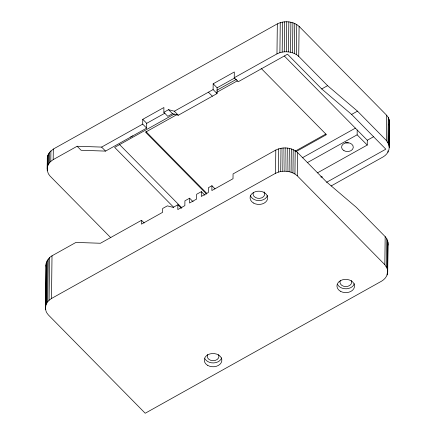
<?xml version="1.0" encoding="UTF-8"?>
<svg xmlns="http://www.w3.org/2000/svg" width="435" height="435" viewBox="0 0 435 435"><rect width="100%" height="100%" fill="white"/><g stroke="black" fill="none" stroke-linecap="round" stroke-linejoin="round"><path stroke-width="0.65" d="M141.533 220.295L141.484 224.139L162.619 212.329L162.668 208.485L167.361 205.858L173.173 207.386L177.871 204.76L177.812 209.572L184.859 205.635L184.918 200.823L189.617 198.202L189.557 203.009L196.598 199.072L196.658 194.266L201.356 191.639L201.296 196.446L208.343 192.509L208.403 187.702L211.927 185.734L211.867 190.541L233.002 178.731L233.062 173.924L275.795 150.042C282.674 146.595 291.749 147.302 297.556 152.533L326.419 181.835L356.314 207.316L385.176 236.618L386.818 238.837L387.949 242.137L387.715 271.81C387.634 275.746 384.98 279.167 381.685 281.108L145.208 413.25L48.339 314.907L46.697 312.689L45.958 310.96L45.457 307.801L45.979 265.1C46.061 261.158 48.72 257.743 52.01 255.802L75.956 242.42L100.436 243.257L141.533 220.295L144.164 222.965M110.816 237.749L50.036 176.044L48.394 173.826L47.268 170.531L47.284 158.356L47.888 155.213L49.552 152.299L53.315 149.058L277.334 23.876C284.213 20.429 293.288 21.13 299.095 26.366L386.661 115.259L388.303 117.477L389.428 120.772L389.233 147.563C389.156 151.505 386.497 154.92 383.208 156.861L331.122 185.968M45.572 309.394L46.148 263.512M47.268 170.531L47.284 169.204M47.154 168.938L47.448 156.769M45.457 307.801L46.061 304.652L46.583 261.957M47.323 167.35L47.758 165.789L47.888 155.213M46.061 304.652L46.768 303.157L47.29 260.456M47.758 165.789L48.464 164.294L48.595 153.713M46.768 303.157L47.725 301.738L48.247 259.042M48.464 164.294L49.421 162.875L49.552 152.299M47.725 301.738L49.084 300.253L49.606 257.558M49.421 162.875L50.781 161.39L50.911 150.814M49.084 300.253L51.488 298.497L52.01 255.802M50.781 161.39L53.184 159.634L53.315 149.058M53.184 159.634L77.131 146.252L81.079 150.265L105.558 151.103L146.655 128.135L142.707 124.127L142.767 119.32L163.903 107.51L163.843 112.317L167.79 116.324L172.488 113.704L178.301 115.231L217.049 93.574L217.119 87.805L213.172 83.797L234.307 71.987L234.237 77.756L238.184 81.764L287.502 54.206L321.721 88.952L351.616 114.432L385.84 149.178L326.587 182.287M146.655 128.135L146.715 123.328L142.767 119.32M217.049 93.574L213.101 89.566L213.172 83.797M51.488 298.497L275.507 173.315L275.795 150.042M234.237 77.756L276.97 53.88L277.334 23.876M275.507 173.315L278.438 172.091L278.721 148.819M276.97 53.88L279.895 52.657L280.26 22.653M278.438 172.091L280.722 171.542L281.005 148.27M279.895 52.657L282.179 52.108L282.543 22.103M280.722 171.542L282.793 171.265L283.082 147.992M282.179 52.108L284.256 51.825L284.62 21.821M387.715 271.81L387.221 268.645L384.834 264.703L297.268 175.805C293.935 172.728 289.384 171.287 284.903 171.189L285.191 147.922M389.233 147.563L388.738 144.398L386.351 140.456L357.488 111.153L327.593 85.673L298.731 56.371C295.398 53.287 290.841 51.852 286.366 51.754L286.73 21.75M287.008 171.325L287.296 148.052M288.47 51.89L288.835 21.886M289.074 171.667L289.362 148.395M290.536 52.233L290.901 22.229M291.064 172.211L291.352 148.939M292.527 52.771L292.891 22.767M292.951 172.945L293.233 149.673M294.408 53.505L294.772 23.501M294.93 173.978L295.213 150.706M296.387 54.544L296.752 24.539M297.268 175.805L297.556 152.533M298.731 56.371L299.095 26.366M321.938 177.61L321.954 176.278L320.769 176.942M317.512 172.836L367.232 145.056L357.14 134.812L357.2 130.005M367.232 145.056L367.292 140.249L284.338 56.033M384.834 264.703L385.176 236.618M386.351 140.456L386.661 115.259M386.476 266.921L386.818 238.837M387.993 142.675L388.303 117.477M387.928 152.207L387.944 150.88M387.112 274.953L387.128 273.615M387.221 268.645L387.563 240.566M388.738 144.398L389.042 119.206M387.552 273.397L387.949 242.137M389.124 145.97L389.428 120.772M389.542 122.365L389.086 124.992M387.895 245.313L388.058 243.725M77.131 146.252L101.611 147.09L142.707 124.127M163.843 112.317L168.541 109.691L174.348 111.219L178.301 115.231M146.715 123.328L164.914 113.16M174.348 111.219L213.101 89.566M217.119 87.805L234.731 77.963M174.375 114.013L114.655 147.383L173.701 207.332M216.951 90.219L236.466 79.317M176.985 114.584L145.546 132.148L206.592 194.119M216.728 92.372L237.488 80.774M321.721 88.952L327.593 85.673M351.616 114.432L357.488 111.153M295.006 151.266L325.853 134.029M296.181 151.565L326.435 134.66L261.098 68.333M302.243 157.851L355.46 128.107M307.469 162.57L357.14 134.812M367.292 140.249L373.747 136.639M284.256 51.825L286.366 51.754M282.793 171.265L284.903 171.189M208.403 92.193L212.351 96.2M168.541 109.691L172.488 113.704M211.927 185.734L214.993 188.85M146.035 131.669L206.603 193.162M201.356 191.639L204.869 195.201M189.617 198.202L193.124 201.764M119.511 144.523L181.895 207.859M177.871 204.76L181.384 208.327M101.611 147.09L105.558 151.103M47.654 160.993L47.284 158.356M46.349 267.742L45.979 265.1M354.351 283.718A8.798 6.639 0.7 0 1 346.445 288.78A8.798 6.639 0.7 0 1 337.62 284.577M351.235 280.542A5.862 4.426 0.7 0 1 345.711 286.583A5.862 4.426 0.7 0 1 340.398 280.385M267.476 195.527A8.798 6.639 0.7 0 1 258.803 200.6A8.798 6.639 0.7 0 1 250.304 195.271M264.034 191.83A5.862 4.426 0.7 0 1 259.597 198.36A5.862 4.426 0.7 0 1 253.273 192.727M221.665 357.864A8.798 6.639 0.7 0 1 213.759 362.921A8.798 6.639 0.7 0 1 204.934 358.717M218.549 354.688A5.862 4.426 0.7 0 1 213.03 360.724A5.862 4.426 0.7 0 1 207.712 354.525M132.485 135.85A5.862 4.426 0.7 0 1 130.516 137.052M348.435 142.865A5.862 4.426 0.7 0 1 345.423 142.598M340.3 291.189A8.798 6.639 0.7 0 0 354.443 286.997A8.798 6.639 0.7 0 0 342.476 279.819A8.798 6.639 0.7 0 0 340.3 291.189M207.615 365.329A8.798 6.639 0.7 0 0 221.763 361.142A8.798 6.639 0.7 0 0 209.795 353.965A8.798 6.639 0.7 0 0 207.615 365.329M253.426 202.993A8.798 6.639 0.7 0 0 267.574 198.806A8.798 6.639 0.7 0 0 255.606 191.628A8.798 6.639 0.7 0 0 253.426 202.993M343.971 150.689A5.862 4.426 0.7 0 0 353.263 147.65A5.862 4.426 0.7 0 0 345.075 143.077A5.862 4.426 0.7 0 0 343.971 150.689"/></g></svg>
